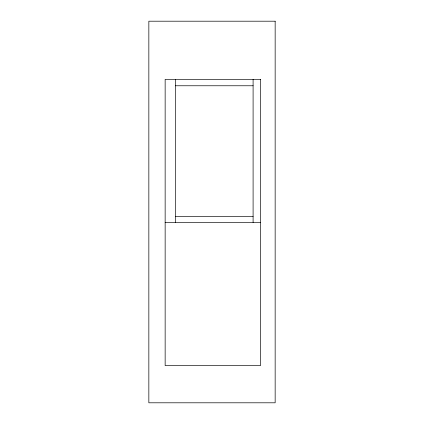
<?xml version="1.0" encoding="UTF-8"?>
<svg xmlns="http://www.w3.org/2000/svg" width="424" height="424" viewBox="0 0 424 424"><rect width="100%" height="100%" fill="white"/><g stroke="black" fill="none" stroke-linecap="round" stroke-linejoin="round"><path stroke-width="0.64" d="M175.451 85.765L253.096 85.765M175.451 216.367L253.096 216.367M165.148 222.473L260.548 222.473M253.096 79.373L253.096 222.473M175.451 79.373L175.451 222.473M275.155 21.2L148.845 21.2L148.845 402.8L275.155 402.8L275.155 21.2M260.548 79.373L165.148 79.373L165.148 365.573L260.548 365.573L260.548 79.373"/></g></svg>
